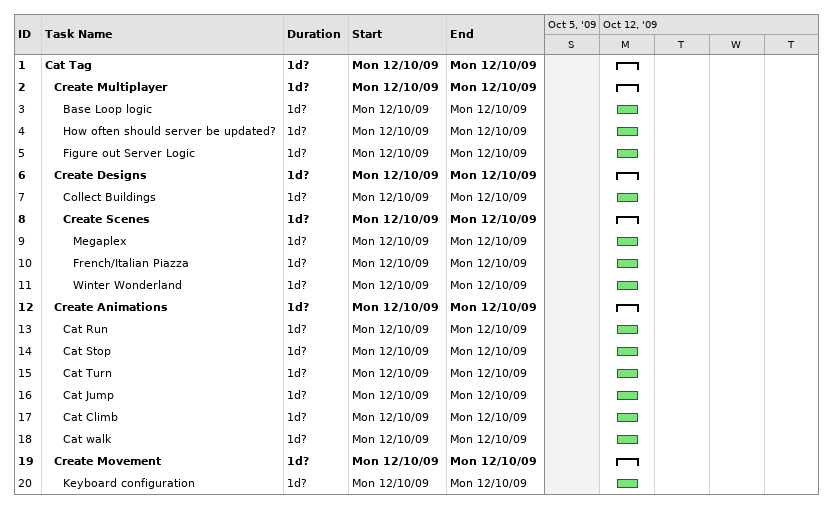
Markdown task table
| ID | Level | Task | Duration | Start | Finish |
|---|---|---|---|---|---|
| 1 | 1 | **Cat Tag** | 1d? | 2009-10-12 | 2009-10-12 |
| 2 | 2 | **Create Multiplayer** | 1d? | 2009-10-12 | 2009-10-12 |
| 3 | 3 | Base Loop logic | 1d? | 2009-10-12 | 2009-10-12 |
| 4 | 3 | How often should server be updated? | 1d? | 2009-10-12 | 2009-10-12 |
| 5 | 3 | Figure out Server Logic | 1d? | 2009-10-12 | 2009-10-12 |
| 6 | 2 | **Create Designs** | 1d? | 2009-10-12 | 2009-10-12 |
| 7 | 3 | Collect Buildings | 1d? | 2009-10-12 | 2009-10-12 |
| 8 | 3 | **Create Scenes** | 1d? | 2009-10-12 | 2009-10-12 |
| 9 | 4 | Megaplex | 1d? | 2009-10-12 | 2009-10-12 |
| 10 | 4 | French/Italian Piazza | 1d? | 2009-10-12 | 2009-10-12 |
| 11 | 4 | Winter Wonderland | 1d? | 2009-10-12 | 2009-10-12 |
| 12 | 2 | **Create Animations** | 1d? | 2009-10-12 | 2009-10-12 |
| 13 | 3 | Cat Run | 1d? | 2009-10-12 | 2009-10-12 |
| 14 | 3 | Cat Stop | 1d? | 2009-10-12 | 2009-10-12 |
| 15 | 3 | Cat Turn | 1d? | 2009-10-12 | 2009-10-12 |
| 16 | 3 | Cat Jump | 1d? | 2009-10-12 | 2009-10-12 |
| 17 | 3 | Cat Climb | 1d? | 2009-10-12 | 2009-10-12 |
| 18 | 3 | Cat walk | 1d? | 2009-10-12 | 2009-10-12 |
| 19 | 2 | **Create Movement** | 1d? | 2009-10-12 | 2009-10-12 |
| 20 | 3 | Keyboard configuration | 1d? | 2009-10-12 | 2009-10-12 |
